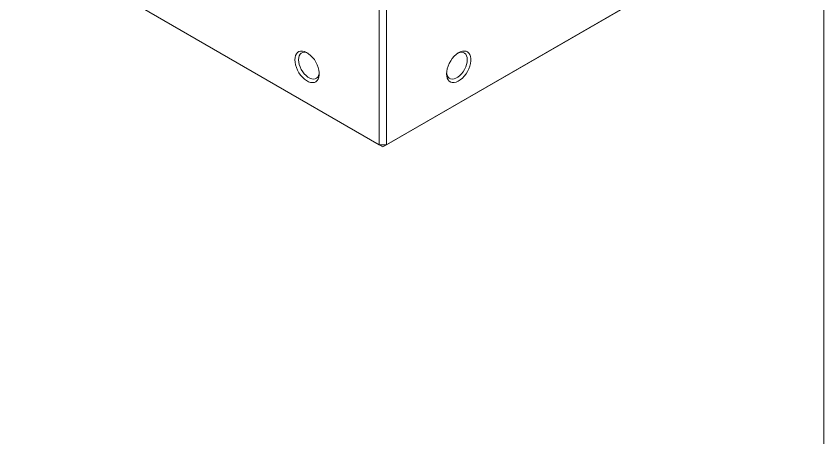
# Model space of a CAD drawing. Header units: inches. Extents: x 0.1 to 10.9, y 0 to 8.5.
# Drawn here: x 7.861 to 10.944, y 4.243 to 5.851 of the extents above; entities that cross this region are included whole.
import ezdxf

# ---------------------------------------------------------------- set-up
doc = ezdxf.new("R2010")
doc.units = ezdxf.units.IN
doc.header["$MEASUREMENT"] = 0

msp = doc.modelspace()

# ---------------------------------------------------------------- linework, layer by layer
at = {"color": 7, "linetype": 'Continuous', "lineweight": 18}
for p, q in [((10.9445, 0.0356), (10.9445, 8.4506)), ((9.247, 5.3608), (9.247, 6.602)), ((9.2753, 6.602), (9.2753, 5.3608)), ((7.8611, 6.1609), (9.247, 5.3608)), ((9.2612, 5.3527), (7.8752, 6.1527)), ((10.6471, 6.1527), (9.2612, 5.3527)), ((9.2753, 5.3608), (10.6612, 6.1609)), ((9.2753, 5.3608), (9.247, 5.3608)), ((9.2612, 5.3527), (9.247, 5.3608)), ((9.2612, 5.3527), (9.2753, 5.3608))]:
    msp.add_line(p, q, dxfattribs=at)
at = {"color": 7, "linetype": 'Continuous', "lineweight": 18, "flags": 128}
for points in [[(8.925, 5.6851), (8.9256, 5.6938), (8.9276, 5.7015), (8.9309, 5.708), (8.9353, 5.713), (8.9408, 5.7164), (8.9472, 5.7182), (8.9542, 5.7182), (8.9618, 5.7165), (8.9697, 5.7132), (8.9776, 5.7082), (8.9853, 5.7018), (8.9927, 5.6942), (8.9994, 5.6855), (9.0053, 5.676), (9.0103, 5.666), (9.0142, 5.6558), (9.0168, 5.6457), (9.0181, 5.6359), (9.0181, 5.6268), (9.0168, 5.6185), (9.0142, 5.6114), (9.0103, 5.6057), (9.0053, 5.6014), (8.9994, 5.5988), (8.9927, 5.5979), (8.9853, 5.5988), (8.9776, 5.6013), (8.9697, 5.6055), (8.9618, 5.6112), (8.9542, 5.6182), (8.9472, 5.6264), (8.9408, 5.6355), (8.9353, 5.6453), (8.9309, 5.6554), (8.9276, 5.6656), (8.9256, 5.6756), (8.925, 5.6851)], [(8.9753, 5.7098), (8.9751, 5.7099), (8.9679, 5.7125), (8.9611, 5.7134), (8.9549, 5.7125), (8.9495, 5.71), (8.945, 5.7058), (8.9418, 5.7001), (8.9398, 5.6931), (8.9391, 5.6851)], [(9.504, 5.6312), (9.5047, 5.6407), (9.5067, 5.6507), (9.51, 5.6609), (9.5144, 5.6711), (9.5199, 5.6808), (9.5262, 5.6899), (9.5333, 5.6981), (9.5409, 5.7052), (9.5487, 5.7109), (9.5566, 5.715), (9.5644, 5.7176), (9.5717, 5.7184), (9.5784, 5.7175), (9.5844, 5.7149), (9.5894, 5.7107), (9.5932, 5.7049), (9.5959, 5.6978), (9.5972, 5.6896), (9.5972, 5.6804), (9.5959, 5.6707), (9.5932, 5.6605), (9.5894, 5.6503), (9.5844, 5.6403), (9.5784, 5.6309), (9.5717, 5.6222), (9.5644, 5.6145), (9.5566, 5.6081), (9.5487, 5.6032), (9.5409, 5.5998), (9.5333, 5.5981), (9.5262, 5.5982), (9.5199, 5.5999), (9.5144, 5.6034), (9.51, 5.6084), (9.5067, 5.6148), (9.5047, 5.6225), (9.504, 5.6312)], [(9.5042, 5.6356), (9.5047, 5.6314), (9.5067, 5.6244), (9.51, 5.6187), (9.5144, 5.6146), (9.5198, 5.612), (9.526, 5.6111), (9.5328, 5.612), (9.54, 5.6146), (9.5473, 5.6188), (9.5545, 5.6245), (9.5613, 5.6315), (9.5675, 5.6395), (9.5729, 5.6483), (9.5773, 5.6576), (9.5805, 5.6671), (9.5825, 5.6763), (9.5832, 5.6851), (9.5825, 5.6931), (9.5805, 5.7001), (9.5773, 5.7058), (9.5729, 5.71), (9.5675, 5.7125), (9.5613, 5.7134), (9.5545, 5.7125), (9.5473, 5.7099), (9.547, 5.7098)], [(8.9391, 5.6851), (8.9398, 5.6763), (8.9418, 5.6671), (8.945, 5.6576), (8.9495, 5.6483), (8.9549, 5.6395), (8.9611, 5.6315), (8.9679, 5.6245), (8.9751, 5.6188), (8.9824, 5.6146), (8.9896, 5.612), (8.9964, 5.6111), (9.0026, 5.612), (9.008, 5.6146), (9.0124, 5.6187), (9.0156, 5.6244), (9.0176, 5.6314), (9.0182, 5.6356)]]:
    msp.add_lwpolyline(points, dxfattribs=at)

doc.saveas('drawing.dxf')
